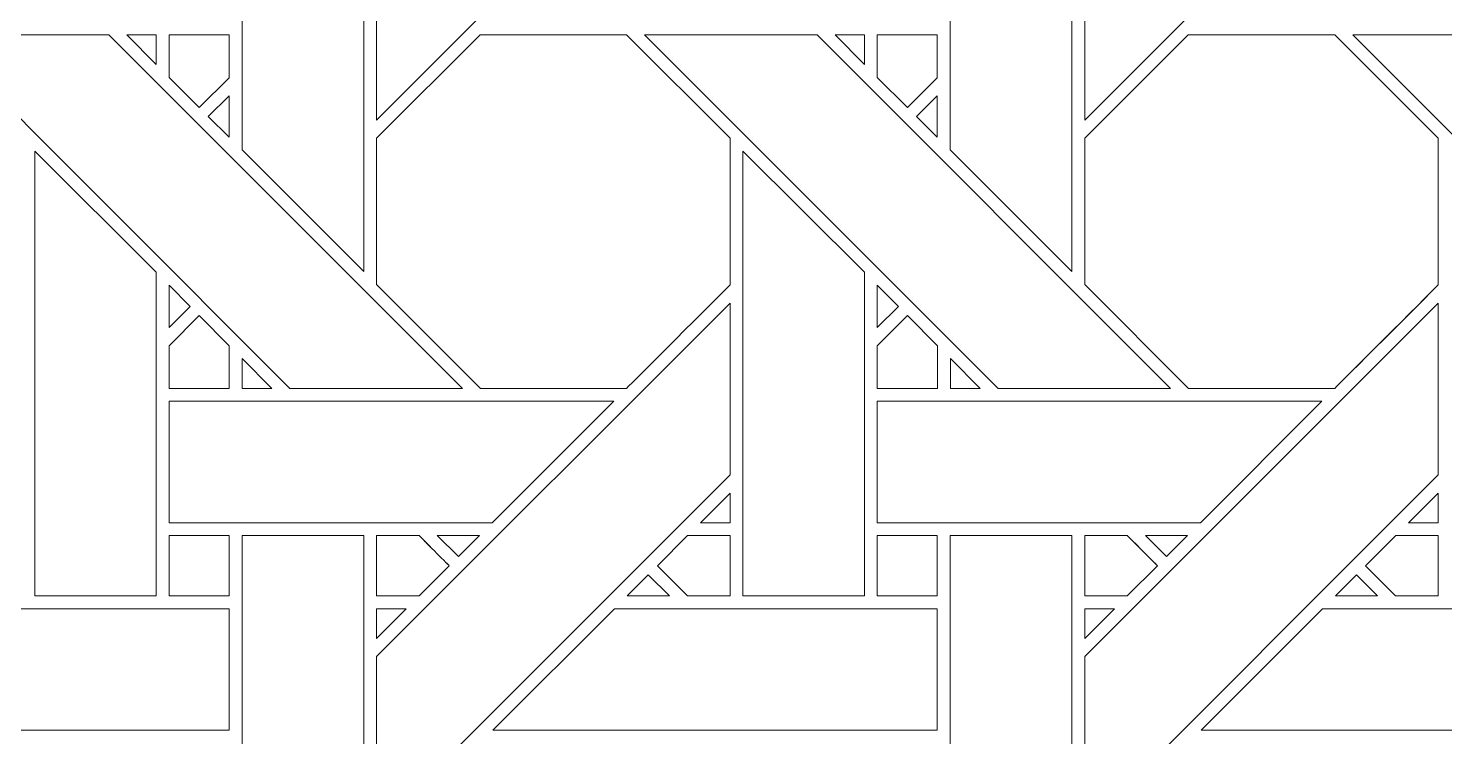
# Model space of a CAD drawing. Header units: inches. Extents: x 4.4 to 20.4, y 1.1 to 17.1.
# Drawn here: x 10.256 to 12.154, y 9.815 to 10.763 of the extents above; entities that cross this region are included whole.
import ezdxf

# ---------------------------------------------------------------- set-up
doc = ezdxf.new("R2010")
doc.units = ezdxf.units.IN
doc.header["$MEASUREMENT"] = 0
doc.layers.add('Design', color=7, linetype='Continuous', lineweight=0)

msp = doc.modelspace()

# ---------------------------------------------------------------- linework, layer by layer
at = {"layer": 'Design'}
for points, knots in [([(4.382854037814669, 17.09476386176223), (4.382854037814669, 17.09476386176223), (4.382854037814669, 1.094763861762152), (4.382854037814669, 1.094763861762152), (4.382854037814669, 1.094763861762152), (20.38285319010416, 1.094763861762152), (20.38285319010416, 1.094763861762152), (20.38285319010416, 1.094763861762152), (20.38285319010416, 17.09476386176223), (20.38285319010416, 17.09476386176223), (20.38285319010416, 17.09476386176223), (4.382854037814669, 17.09476386176223), (4.382854037814669, 17.09476386176223)], [0, 0, 0, 0, 1, 1, 1, 2, 2, 2, 3, 3, 3, 4, 4, 4, 4]), ([(19.37280883825166, 16.23880890138889), (19.37280883825166, 16.23880890138889), (5.23880895283777, 16.23880890138889), (5.23880895283777, 16.23880890138889), (5.23880895283777, 16.23880890138889), (5.23880895283777, 1.950718822135361), (5.23880895283777, 1.950718822135361), (5.23880895283777, 1.950718822135361), (19.52689827508111, 1.950718822135361), (19.52689827508111, 1.950718822135361), (19.52689827508111, 1.950718822135361), (19.52689827508111, 16.23880890138889), (19.52689827508111, 16.23880890138889), (19.52689827508111, 16.23880890138889), (19.37280883825166, 16.23880890138889), (19.37280883825166, 16.23880890138889)], [0, 0, 0, 0, 1, 1, 1, 2, 2, 2, 3, 3, 3, 4, 4, 4, 5, 5, 5, 5]), ([(11.19660949707031, 11.11409929063585), (11.19660949707031, 11.11409929063585), (10.72293938530816, 10.64044867621527), (10.72293938530816, 10.64044867621527), (10.72293938530816, 10.64044867621527), (10.72293938530816, 10.87054612901475), (10.72293938530816, 10.87054612901475), (10.72293938530816, 10.87054612901475), (11.19660949707031, 11.34413486056857), (11.19660949707031, 11.34413486056857), (11.19660949707031, 11.34413486056857), (11.19660949707031, 11.11409929063585), (11.19660949707031, 11.11409929063585)], [0, 0, 0, 0, 1, 1, 1, 2, 2, 2, 3, 3, 3, 4, 4, 4, 4]), ([(12.1453382703993, 11.11410607231988), (12.1453382703993, 11.11410607231988), (11.67166815863715, 10.64044189453125), (11.67166815863715, 10.64044189453125), (11.67166815863715, 10.64044189453125), (11.67166815863715, 10.87053934733073), (11.67166815863715, 10.87053934733073), (11.67166815863715, 10.87053934733073), (12.1453382703993, 11.3441416422526), (12.1453382703993, 11.3441416422526), (12.1453382703993, 11.3441416422526), (12.1453382703993, 11.11410607231988), (12.1453382703993, 11.11410607231988)], [0, 0, 0, 0, 1, 1, 1, 2, 2, 2, 3, 3, 3, 4, 4, 4, 4]), ([(10.54288313123915, 10.60045454237196), (10.54288313123915, 10.60045454237196), (10.54288313123915, 11.03264702690972), (10.54288313123915, 11.03264702690972), (10.54288313123915, 11.03264702690972), (10.70579359266493, 11.03264702690972), (10.70579359266493, 11.03264702690972), (10.70579359266493, 11.03264702690972), (10.70579359266493, 10.43753729926215), (10.70579359266493, 10.43753729926215), (10.70579359266493, 10.43753729926215), (10.54288313123915, 10.60045454237196), (10.54288313123915, 10.60045454237196)], [0, 0, 0, 0, 1, 1, 1, 2, 2, 2, 3, 3, 3, 4, 4, 4, 4]), ([(11.49160512288411, 10.60044776068793), (11.49160512288411, 10.60044776068793), (11.49160512288411, 11.03264702690972), (11.49160512288411, 11.03264702690972), (11.49160512288411, 11.03264702690972), (11.65452236599392, 11.03264702690972), (11.65452236599392, 11.03264702690972), (11.65452236599392, 11.03264702690972), (11.65452236599392, 10.43753729926215), (11.65452236599392, 10.43753729926215), (11.65452236599392, 10.43753729926215), (11.49160512288411, 10.60044776068793), (11.49160512288411, 10.60044776068793)], [0, 0, 0, 0, 1, 1, 1, 2, 2, 2, 3, 3, 3, 4, 4, 4, 4]), ([(10.83795335557725, 10.28113979763455), (10.83795335557725, 10.28113979763455), (10.60691748725043, 10.28113979763455), (10.60691748725043, 10.28113979763455), (10.60691748725043, 10.28113979763455), (10.13336266411675, 10.75478956434462), (10.13336266411675, 10.75478956434462), (10.13336266411675, 10.75478956434462), (10.36430358886718, 10.75478956434462), (10.36430358886718, 10.75478956434462), (10.36430358886718, 10.75478956434462), (10.83795335557725, 10.28113979763455), (10.83795335557725, 10.28113979763455)], [0, 0, 0, 0, 1, 1, 1, 2, 2, 2, 3, 3, 3, 4, 4, 4, 4]), ([(10.38842519124349, 10.75478278266059), (10.38842519124349, 10.75478278266059), (10.42786831325955, 10.75478278266059), (10.42786831325955, 10.75478278266059), (10.42786831325955, 10.75478278266059), (10.42786831325955, 10.71495140923394), (10.42786831325955, 10.71495140923394), (10.42786831325955, 10.71495140923394), (10.38842519124349, 10.75478278266059), (10.38842519124349, 10.75478278266059)], [0, 0, 0, 0, 1, 1, 1, 2, 2, 2, 3, 3, 3, 3]), ([(10.52530924479166, 10.75480482313368), (10.52530924479166, 10.75480482313368), (10.52530924479166, 10.69720543755425), (10.52530924479166, 10.69720543755425), (10.52530924479166, 10.69720543755425), (10.48537953694661, 10.65725877549913), (10.48537953694661, 10.65725877549913), (10.48537953694661, 10.65725877549913), (10.44504886203342, 10.69759707980685), (10.44504886203342, 10.69759707980685), (10.44504886203342, 10.69759707980685), (10.44504886203342, 10.75480482313368), (10.44504886203342, 10.75480482313368), (10.44504886203342, 10.75480482313368), (10.52530924479166, 10.75480482313368), (10.52530924479166, 10.75480482313368)], [0, 0, 0, 0, 1, 1, 1, 2, 2, 2, 3, 3, 3, 4, 4, 4, 5, 5, 5, 5]), ([(10.52530924479166, 10.69720543755425), (10.52530924479166, 10.69720543755425), (10.48537953694661, 10.65725877549913), (10.48537953694661, 10.65725877549913), (10.48537953694661, 10.65725877549913), (10.44504886203342, 10.69759707980685), (10.44504886203342, 10.69759707980685), (10.44504886203342, 10.69759707980685), (10.44504886203342, 10.75480482313368), (10.44504886203342, 10.75480482313368), (10.44504886203342, 10.75480482313368), (10.52530924479166, 10.75480482313368), (10.52530924479166, 10.75480482313368), (10.52530924479166, 10.75480482313368), (10.52530924479166, 10.69720543755425), (10.52530924479166, 10.69720543755425)], [0, 0, 0, 0, 1, 1, 1, 2, 2, 2, 3, 3, 3, 4, 4, 4, 5, 5, 5, 5]), ([(10.86162397596571, 10.75478786892361), (10.86162397596571, 10.75478786892361), (11.05783504909939, 10.75478786892361), (11.05783504909939, 10.75478786892361), (11.05783504909939, 10.75478786892361), (11.1965832180447, 10.61607021755642), (11.1965832180447, 10.61607021755642), (11.1965832180447, 10.61607021755642), (11.1965832180447, 10.4198489718967), (11.1965832180447, 10.4198489718967), (11.1787846883138, 10.40191396077474), (11.06685638427734, 10.29017723931206), (11.05787234836154, 10.28116522894965), (11.05787234836154, 10.28116522894965), (10.86216481526692, 10.28116522894965), (10.86216481526692, 10.28116522894965), (10.86216481526692, 10.28116522894965), (10.72291988796658, 10.42040337456597), (10.72291988796658, 10.42040337456597), (10.72291988796658, 10.42040337456597), (10.72291988796658, 10.61607021755642), (10.72291988796658, 10.61607021755642), (10.72291988796658, 10.61607021755642), (10.86162397596571, 10.75478786892361), (10.86162397596571, 10.75478786892361)], [0, 0, 0, 0, 1, 1, 1, 2, 2, 2, 3, 3, 3, 4, 4, 4, 5, 5, 5, 6, 6, 6, 7, 7, 7, 8, 8, 8, 8]), ([(11.1965832180447, 10.61607021755642), (11.1965832180447, 10.61607021755642), (11.1965832180447, 10.4198489718967), (11.1965832180447, 10.4198489718967), (11.17874315049913, 10.4018800523546), (11.06683603922526, 10.29014926486545), (11.05787234836154, 10.28116522894965), (11.05787234836154, 10.28116522894965), (10.86216481526692, 10.28116522894965), (10.86216481526692, 10.28116522894965), (10.86216481526692, 10.28116522894965), (10.72291988796658, 10.42040337456597), (10.72291988796658, 10.42040337456597), (10.72291988796658, 10.42040337456597), (10.72291988796658, 10.61607021755642), (10.72291988796658, 10.61607021755642), (10.72291988796658, 10.61607021755642), (10.86162397596571, 10.75478786892361), (10.86162397596571, 10.75478786892361), (10.86162397596571, 10.75478786892361), (11.05783504909939, 10.75478786892361), (11.05783504909939, 10.75478786892361), (11.05783504909939, 10.75478786892361), (11.1965832180447, 10.61607021755642), (11.1965832180447, 10.61607021755642)], [0, 0, 0, 0, 1, 1, 1, 2, 2, 2, 3, 3, 3, 4, 4, 4, 5, 5, 5, 6, 6, 6, 7, 7, 7, 8, 8, 8, 8]), ([(11.78668212890625, 10.28113979763455), (11.78668212890625, 10.28113979763455), (11.55564626057942, 10.28113979763455), (11.55564626057942, 10.28113979763455), (11.55564626057942, 10.28113979763455), (11.08209143744574, 10.75478956434462), (11.08209143744574, 10.75478956434462), (11.08209143744574, 10.75478956434462), (11.31303236219618, 10.75478956434462), (11.31303236219618, 10.75478956434462), (11.31303236219618, 10.75478956434462), (11.78668212890625, 10.28113979763455), (11.78668212890625, 10.28113979763455)], [0, 0, 0, 0, 1, 1, 1, 2, 2, 2, 3, 3, 3, 4, 4, 4, 4]), ([(11.33715481228298, 10.75478278266059), (11.33715481228298, 10.75478278266059), (11.37659708658854, 10.75478278266059), (11.37659708658854, 10.75478278266059), (11.37659708658854, 10.75478278266059), (11.37659708658854, 10.71495140923394), (11.37659708658854, 10.71495140923394), (11.37659708658854, 10.71495140923394), (11.33715481228298, 10.75478278266059), (11.33715481228298, 10.75478278266059)], [0, 0, 0, 0, 1, 1, 1, 2, 2, 2, 3, 3, 3, 3]), ([(11.47404564751519, 10.75480482313368), (11.47404564751519, 10.75480482313368), (11.47404564751519, 10.69720543755425), (11.47404564751519, 10.69720543755425), (11.47404564751519, 10.69720543755425), (11.43411254882812, 10.65725877549913), (11.43411254882812, 10.65725877549913), (11.43411254882812, 10.65725877549913), (11.39378441704644, 10.69759707980685), (11.39378441704644, 10.69759707980685), (11.39378441704644, 10.69759707980685), (11.39378441704644, 10.75480482313368), (11.39378441704644, 10.75480482313368), (11.39378441704644, 10.75480482313368), (11.47404564751519, 10.75480482313368), (11.47404564751519, 10.75480482313368)], [0, 0, 0, 0, 1, 1, 1, 2, 2, 2, 3, 3, 3, 4, 4, 4, 5, 5, 5, 5]), ([(11.47404564751519, 10.69720543755425), (11.47404564751519, 10.69720543755425), (11.43411254882812, 10.65725877549913), (11.43411254882812, 10.65725877549913), (11.43411254882812, 10.65725877549913), (11.39378441704644, 10.69759707980685), (11.39378441704644, 10.69759707980685), (11.39378441704644, 10.69759707980685), (11.39378441704644, 10.75480482313368), (11.39378441704644, 10.75480482313368), (11.39378441704644, 10.75480482313368), (11.47404564751519, 10.75480482313368), (11.47404564751519, 10.75480482313368), (11.47404564751519, 10.75480482313368), (11.47404564751519, 10.69720543755425), (11.47404564751519, 10.69720543755425)], [0, 0, 0, 0, 1, 1, 1, 2, 2, 2, 3, 3, 3, 4, 4, 4, 5, 5, 5, 5]), ([(11.81036037868923, 10.75478786892361), (11.81036037868923, 10.75478786892361), (12.00657145182291, 10.75478786892361), (12.00657145182291, 10.75478786892361), (12.00657145182291, 10.75478786892361), (12.14531962076823, 10.61606682671441), (12.14531962076823, 10.61606682671441), (12.14531962076823, 10.61606682671441), (12.14531962076823, 10.41985575358073), (12.14531962076823, 10.41985575358073), (12.12752024332682, 10.40192074245877), (12.01559278700087, 10.29017723931206), (12.00660875108507, 10.28116522894965), (12.00660875108507, 10.28116522894965), (11.81090121799045, 10.28116522894965), (11.81090121799045, 10.28116522894965), (11.81090121799045, 10.28116522894965), (11.6716562906901, 10.42040676540798), (11.6716562906901, 10.42040676540798), (11.6716562906901, 10.42040676540798), (11.6716562906901, 10.61607021755642), (11.6716562906901, 10.61607021755642), (11.6716562906901, 10.61607021755642), (11.81036037868923, 10.75478786892361), (11.81036037868923, 10.75478786892361)], [0, 0, 0, 0, 1, 1, 1, 2, 2, 2, 3, 3, 3, 4, 4, 4, 5, 5, 5, 6, 6, 6, 7, 7, 7, 8, 8, 8, 8]), ([(12.14531962076823, 10.61606682671441), (12.14531962076823, 10.61606682671441), (12.14531962076823, 10.41985575358073), (12.14531962076823, 10.41985575358073), (12.12735070122613, 10.40174357096354), (12.01545715332031, 10.29004075792101), (12.00660875108507, 10.28116522894965), (12.00660875108507, 10.28116522894965), (11.81090121799045, 10.28116522894965), (11.81090121799045, 10.28116522894965), (11.81090121799045, 10.28116522894965), (11.6716562906901, 10.42040676540798), (11.6716562906901, 10.42040676540798), (11.6716562906901, 10.42040676540798), (11.6716562906901, 10.61607021755642), (11.6716562906901, 10.61607021755642), (11.6716562906901, 10.61607021755642), (11.81036037868923, 10.75478786892361), (11.81036037868923, 10.75478786892361), (11.81036037868923, 10.75478786892361), (12.00657145182291, 10.75478786892361), (12.00657145182291, 10.75478786892361), (12.00657145182291, 10.75478786892361), (12.14531962076823, 10.61606682671441), (12.14531962076823, 10.61606682671441)], [0, 0, 0, 0, 1, 1, 1, 2, 2, 2, 3, 3, 3, 4, 4, 4, 5, 5, 5, 6, 6, 6, 7, 7, 7, 8, 8, 8, 8]), ([(12.73541174994574, 10.28113979763455), (12.73541174994574, 10.28113979763455), (12.50438944498698, 10.28113979763455), (12.50438944498698, 10.28113979763455), (12.50438944498698, 10.28113979763455), (12.03081427680121, 10.75478956434462), (12.03081427680121, 10.75478956434462), (12.03081427680121, 10.75478956434462), (12.26176198323567, 10.75478956434462), (12.26176198323567, 10.75478956434462), (12.26176198323567, 10.75478956434462), (12.73541174994574, 10.28113979763455), (12.73541174994574, 10.28113979763455)], [0, 0, 0, 0, 1, 1, 1, 2, 2, 2, 3, 3, 3, 4, 4, 4, 4]), ([(10.52533552381727, 10.67294311523437), (10.52533552381727, 10.67294311523437), (10.52533552381727, 10.61778344048394), (10.52533552381727, 10.61778344048394), (10.52533552381727, 10.61778344048394), (10.49756537543403, 10.6451661851671), (10.49756537543403, 10.6451661851671), (10.49756537543403, 10.6451661851671), (10.52533552381727, 10.67294311523437), (10.52533552381727, 10.67294311523437)], [0, 0, 0, 0, 1, 1, 1, 2, 2, 2, 3, 3, 3, 3]), ([(11.47406514485677, 10.67294311523437), (11.47406514485677, 10.67294311523437), (11.47406514485677, 10.61778344048394), (11.47406514485677, 10.61778344048394), (11.47406514485677, 10.61778344048394), (11.44629499647352, 10.6451661851671), (11.44629499647352, 10.6451661851671), (11.44629499647352, 10.6451661851671), (11.47406514485677, 10.67294311523437), (11.47406514485677, 10.67294311523437)], [0, 0, 0, 0, 1, 1, 1, 2, 2, 2, 3, 3, 3, 3]), ([(10.4277835422092, 10.43682946099175), (10.4277835422092, 10.43682946099175), (10.4277835422092, 10.00313991970486), (10.4277835422092, 10.00313991970486), (10.4277835422092, 10.00313991970486), (10.26501888699002, 10.00313991970486), (10.26501888699002, 10.00313991970486), (10.26501888699002, 10.00313991970486), (10.26501888699002, 10.59897104899088), (10.26501888699002, 10.59897104899088), (10.26501888699002, 10.59897104899088), (10.4277835422092, 10.43682946099175), (10.4277835422092, 10.43682946099175)], [0, 0, 0, 0, 1, 1, 1, 2, 2, 2, 3, 3, 3, 4, 4, 4, 4]), ([(11.21374766031901, 10.00313991970486), (11.21374766031901, 10.00313991970486), (11.21374766031901, 10.59896426730685), (11.21374766031901, 10.59896426730685), (11.21374766031901, 10.59896426730685), (11.37650892469618, 10.43682946099175), (11.37650892469618, 10.43682946099175), (11.37650892469618, 10.43682946099175), (11.37650892469618, 10.00313991970486), (11.37650892469618, 10.00313991970486), (11.37650892469618, 10.00313991970486), (11.21374766031901, 10.00313991970486), (11.21374766031901, 10.00313991970486)], [0, 0, 0, 0, 1, 1, 1, 2, 2, 2, 3, 3, 3, 4, 4, 4, 4]), ([(10.44508870442708, 10.36257849799262), (10.44508870442708, 10.36257849799262), (10.44508870442708, 10.4193369547526), (10.44508870442708, 10.4193369547526), (10.44508870442708, 10.4193369547526), (10.47328016493055, 10.39075639512804), (10.47328016493055, 10.39075639512804), (10.47328016493055, 10.39075639512804), (10.44508870442708, 10.36257849799262), (10.44508870442708, 10.36257849799262)], [0, 0, 0, 0, 1, 1, 1, 2, 2, 2, 3, 3, 3, 3]), ([(11.39381747775607, 10.36257849799262), (11.39381747775607, 10.36257849799262), (11.39381747775607, 10.4193369547526), (11.39381747775607, 10.4193369547526), (11.39381747775607, 10.4193369547526), (11.42200300428602, 10.39075639512804), (11.42200300428602, 10.39075639512804), (11.42200300428602, 10.39075639512804), (11.39381747775607, 10.36257849799262), (11.39381747775607, 10.36257849799262)], [0, 0, 0, 0, 1, 1, 1, 2, 2, 2, 3, 3, 3, 3]), ([(11.19660949707031, 10.16536966959635), (11.19660949707031, 10.16536966959635), (10.72293938530816, 9.691719902886282), (10.72293938530816, 9.691719902886282), (10.72293938530816, 9.691719902886282), (10.72293938530816, 9.92181650797526), (10.72293938530816, 9.92181650797526), (10.72293938530816, 9.92181650797526), (11.19660949707031, 10.39540523952908), (11.19660949707031, 10.39540523952908), (11.19660949707031, 10.39540523952908), (11.19660949707031, 10.16536966959635), (11.19660949707031, 10.16536966959635)], [0, 0, 0, 0, 1, 1, 1, 2, 2, 2, 3, 3, 3, 4, 4, 4, 4]), ([(12.1453382703993, 10.16536966959635), (12.1453382703993, 10.16536966959635), (11.67166815863715, 9.691719902886282), (11.67166815863715, 9.691719902886282), (11.67166815863715, 9.691719902886282), (11.67166815863715, 9.92181650797526), (11.67166815863715, 9.92181650797526), (11.67166815863715, 9.92181650797526), (12.1453382703993, 10.3954120212131), (12.1453382703993, 10.3954120212131), (12.1453382703993, 10.3954120212131), (12.1453382703993, 10.16536966959635), (12.1453382703993, 10.16536966959635)], [0, 0, 0, 0, 1, 1, 1, 2, 2, 2, 3, 3, 3, 4, 4, 4, 4]), ([(10.44506242540147, 10.28092363145616), (10.44506242540147, 10.28092363145616), (10.44506242540147, 10.33820597330729), (10.44506242540147, 10.33820597330729), (10.44506242540147, 10.33820597330729), (10.48539310031467, 10.378540886773), (10.48539310031467, 10.378540886773), (10.48539310031467, 10.378540886773), (10.52572123209635, 10.33821614583333), (10.52572123209635, 10.33821614583333), (10.52572123209635, 10.33821614583333), (10.52572123209635, 10.28092363145616), (10.52572123209635, 10.28092363145616), (10.52572123209635, 10.28092363145616), (10.44506242540147, 10.28092363145616), (10.44506242540147, 10.28092363145616)], [0, 0, 0, 0, 1, 1, 1, 2, 2, 2, 3, 3, 3, 4, 4, 4, 5, 5, 5, 5]), ([(10.48539310031467, 10.378540886773), (10.48539310031467, 10.378540886773), (10.52572123209635, 10.33821614583333), (10.52572123209635, 10.33821614583333), (10.52572123209635, 10.33821614583333), (10.52572123209635, 10.28092363145616), (10.52572123209635, 10.28092363145616), (10.52572123209635, 10.28092363145616), (10.44506242540147, 10.28092363145616), (10.44506242540147, 10.28092363145616), (10.44506242540147, 10.28092363145616), (10.44506242540147, 10.33820597330729), (10.44506242540147, 10.33820597330729), (10.44506242540147, 10.33820597330729), (10.48539310031467, 10.378540886773), (10.48539310031467, 10.378540886773)], [0, 0, 0, 0, 1, 1, 1, 2, 2, 2, 3, 3, 3, 4, 4, 4, 5, 5, 5, 5]), ([(11.39379798041449, 10.28092363145616), (11.39379798041449, 10.28092363145616), (11.39379798041449, 10.3382093641493), (11.39379798041449, 10.3382093641493), (11.39379798041449, 10.3382093641493), (11.43412611219618, 10.378540886773), (11.43412611219618, 10.378540886773), (11.43412611219618, 10.378540886773), (11.47445424397786, 10.33821614583333), (11.47445424397786, 10.33821614583333), (11.47445424397786, 10.33821614583333), (11.47445424397786, 10.28092363145616), (11.47445424397786, 10.28092363145616), (11.47445424397786, 10.28092363145616), (11.39379798041449, 10.28092363145616), (11.39379798041449, 10.28092363145616)], [0, 0, 0, 0, 1, 1, 1, 2, 2, 2, 3, 3, 3, 4, 4, 4, 5, 5, 5, 5]), ([(11.43412611219618, 10.378540886773), (11.43412611219618, 10.378540886773), (11.47445424397786, 10.33821614583333), (11.47445424397786, 10.33821614583333), (11.47445424397786, 10.33821614583333), (11.47445424397786, 10.28092363145616), (11.47445424397786, 10.28092363145616), (11.47445424397786, 10.28092363145616), (11.39379798041449, 10.28092363145616), (11.39379798041449, 10.28092363145616), (11.39379798041449, 10.28092363145616), (11.39379798041449, 10.3382093641493), (11.39379798041449, 10.3382093641493), (11.39379798041449, 10.3382093641493), (11.43412611219618, 10.378540886773), (11.43412611219618, 10.378540886773)], [0, 0, 0, 0, 1, 1, 1, 2, 2, 2, 3, 3, 3, 4, 4, 4, 5, 5, 5, 5]), ([(10.54299163818359, 10.28113301595052), (10.54299163818359, 10.28113301595052), (10.54299163818359, 10.3209228515625), (10.54299163818359, 10.3209228515625), (10.54299163818359, 10.3209228515625), (10.58271365695529, 10.28113301595052), (10.58271365695529, 10.28113301595052), (10.58271365695529, 10.28113301595052), (10.54299163818359, 10.28113301595052), (10.54299163818359, 10.28113301595052)], [0, 0, 0, 0, 1, 1, 1, 2, 2, 2, 3, 3, 3, 3]), ([(11.49172719319661, 10.28113301595052), (11.49172719319661, 10.28113301595052), (11.49172719319661, 10.3209228515625), (11.49172719319661, 10.3209228515625), (11.49172719319661, 10.3209228515625), (11.53144243028429, 10.28113301595052), (11.53144243028429, 10.28113301595052), (11.53144243028429, 10.28113301595052), (11.49172719319661, 10.28113301595052), (11.49172719319661, 10.28113301595052)], [0, 0, 0, 0, 1, 1, 1, 2, 2, 2, 3, 3, 3, 3]), ([(10.44509548611111, 10.10119205050998), (10.44509548611111, 10.10119205050998), (10.44509548611111, 10.26387871636284), (10.44509548611111, 10.26387871636284), (10.44509548611111, 10.26387871636284), (11.04079098171658, 10.26387871636284), (11.04079098171658, 10.26387871636284), (11.04079098171658, 10.26387871636284), (10.87805684407552, 10.10119205050998), (10.87805684407552, 10.10119205050998), (10.87805684407552, 10.10119205050998), (10.44509548611111, 10.10119205050998), (10.44509548611111, 10.10119205050998)], [0, 0, 0, 0, 1, 1, 1, 2, 2, 2, 3, 3, 3, 4, 4, 4, 4]), ([(11.98951975504557, 10.26387871636284), (11.98951975504557, 10.26387871636284), (11.82678561740451, 10.10119205050998), (11.82678561740451, 10.10119205050998), (11.82678561740451, 10.10119205050998), (11.39381747775607, 10.10119205050998), (11.39381747775607, 10.10119205050998), (11.39381747775607, 10.10119205050998), (11.39381747775607, 10.26387871636284), (11.39381747775607, 10.26387871636284), (11.39381747775607, 10.26387871636284), (11.98951975504557, 10.26387871636284), (11.98951975504557, 10.26387871636284)], [0, 0, 0, 0, 1, 1, 1, 2, 2, 2, 3, 3, 3, 4, 4, 4, 4]), ([(11.19661627875434, 10.10121239556206), (11.19661627875434, 10.10121239556206), (11.15684594048394, 10.10121239556206), (11.15684594048394, 10.10121239556206), (11.15684594048394, 10.10121239556206), (11.19661627875434, 10.14098273383246), (11.19661627875434, 10.14098273383246), (11.19661627875434, 10.14098273383246), (11.19661627875434, 10.10121239556206), (11.19661627875434, 10.10121239556206)], [0, 0, 0, 0, 1, 1, 1, 2, 2, 2, 3, 3, 3, 3]), ([(12.10556877983941, 10.10121239556206), (12.10556877983941, 10.10121239556206), (12.1453382703993, 10.14098273383246), (12.1453382703993, 10.14098273383246), (12.1453382703993, 10.14098273383246), (12.1453382703993, 10.10121239556206), (12.1453382703993, 10.10121239556206), (12.1453382703993, 10.10121239556206), (12.10556877983941, 10.10121239556206), (12.10556877983941, 10.10121239556206)], [0, 0, 0, 0, 1, 1, 1, 2, 2, 2, 3, 3, 3, 3]), ([(10.44506581624349, 10.00314754909939), (10.44506581624349, 10.00314754909939), (10.44506581624349, 10.08393266465929), (10.44506581624349, 10.08393266465929), (10.44506581624349, 10.08393266465929), (10.52530924479166, 10.08393266465929), (10.52530924479166, 10.08393266465929), (10.52530924479166, 10.08393266465929), (10.52530924479166, 10.00314754909939), (10.52530924479166, 10.00314754909939), (10.52530924479166, 10.00314754909939), (10.44506581624349, 10.00314754909939), (10.44506581624349, 10.00314754909939)], [0, 0, 0, 0, 1, 1, 1, 2, 2, 2, 3, 3, 3, 4, 4, 4, 4]), ([(10.44506581624349, 10.08393266465929), (10.44506581624349, 10.08393266465929), (10.52530924479166, 10.08393266465929), (10.52530924479166, 10.08393266465929), (10.52530924479166, 10.08393266465929), (10.52530924479166, 10.00314754909939), (10.52530924479166, 10.00314754909939), (10.52530924479166, 10.00314754909939), (10.44506581624349, 10.00314754909939), (10.44506581624349, 10.00314754909939), (10.44506581624349, 10.00314754909939), (10.44506581624349, 10.08393266465929), (10.44506581624349, 10.08393266465929)], [0, 0, 0, 0, 1, 1, 1, 2, 2, 2, 3, 3, 3, 4, 4, 4, 4]), ([(10.70579359266493, 10.08392418755425), (10.70579359266493, 10.08392418755425), (10.70579359266493, 9.488807678222656), (10.70579359266493, 9.488807678222656), (10.70579359266493, 9.488807678222656), (10.54288313123915, 9.651725769042969), (10.54288313123915, 9.651725769042969), (10.54288313123915, 9.651725769042969), (10.54288313123915, 10.08392418755425), (10.54288313123915, 10.08392418755425), (10.54288313123915, 10.08392418755425), (10.70579359266493, 10.08392418755425), (10.70579359266493, 10.08392418755425)], [0, 0, 0, 0, 1, 1, 1, 2, 2, 2, 3, 3, 3, 4, 4, 4, 4]), ([(10.77998775906033, 10.08393266465929), (10.78512658013238, 10.07882097032335), (10.81589847140842, 10.04800499810112), (10.82032267252604, 10.0435807969835), (10.82032267252604, 10.0435807969835), (10.77989620632595, 10.00315772162543), (10.77989620632595, 10.00315772162543), (10.77989620632595, 10.00315772162543), (10.72291988796658, 10.00315772162543), (10.72291988796658, 10.00315772162543), (10.72291988796658, 10.00315772162543), (10.72291988796658, 10.08393266465929), (10.72291988796658, 10.08393266465929), (10.72291988796658, 10.08393266465929), (10.77998775906033, 10.08393266465929), (10.77998775906033, 10.08393266465929)], [0, 0, 0, 0, 1, 1, 1, 2, 2, 2, 3, 3, 3, 4, 4, 4, 5, 5, 5, 5]), ([(10.82032267252604, 10.0435807969835), (10.82032267252604, 10.0435807969835), (10.77989620632595, 10.00315772162543), (10.77989620632595, 10.00315772162543), (10.77989620632595, 10.00315772162543), (10.72291988796658, 10.00315772162543), (10.72291988796658, 10.00315772162543), (10.72291988796658, 10.00315772162543), (10.72291988796658, 10.08393266465929), (10.72291988796658, 10.08393266465929), (10.72291988796658, 10.08393266465929), (10.77998775906033, 10.08393266465929), (10.77998775906033, 10.08393266465929), (10.78524186876085, 10.07870568169487), (10.81603410508897, 10.04786173502604), (10.82032267252604, 10.0435807969835)], [0, 0, 0, 0, 1, 1, 1, 2, 2, 2, 3, 3, 3, 4, 4, 4, 5, 5, 5, 5]), ([(10.8043704562717, 10.08392418755425), (10.8043704562717, 10.08392418755425), (10.86082967122395, 10.08392418755425), (10.86082967122395, 10.08392418755425), (10.86082967122395, 10.08392418755425), (10.83255598280165, 10.05573950873481), (10.83255598280165, 10.05573950873481), (10.83255598280165, 10.05573950873481), (10.8043704562717, 10.08392418755425), (10.8043704562717, 10.08392418755425)], [0, 0, 0, 0, 1, 1, 1, 2, 2, 2, 3, 3, 3, 3]), ([(11.13948398166232, 10.00314754909939), (11.13948398166232, 10.00314754909939), (11.09912618001302, 10.0435299343533), (11.09912618001302, 10.0435299343533), (11.09912618001302, 10.0435299343533), (11.1395526462131, 10.08395300971137), (11.1395526462131, 10.08395300971137), (11.1395526462131, 10.08395300971137), (11.19659678141276, 10.08395300971137), (11.19659678141276, 10.08395300971137), (11.19659678141276, 10.08395300971137), (11.19659678141276, 10.00314754909939), (11.19659678141276, 10.00314754909939), (11.19659678141276, 10.00314754909939), (11.13948398166232, 10.00314754909939), (11.13948398166232, 10.00314754909939)], [0, 0, 0, 0, 1, 1, 1, 2, 2, 2, 3, 3, 3, 4, 4, 4, 5, 5, 5, 5]), ([(11.09912618001302, 10.0435299343533), (11.09912618001302, 10.0435299343533), (11.1395526462131, 10.08395300971137), (11.1395526462131, 10.08395300971137), (11.1395526462131, 10.08395300971137), (11.19659678141276, 10.08395300971137), (11.19659678141276, 10.08395300971137), (11.19659678141276, 10.08395300971137), (11.19659678141276, 10.00314754909939), (11.19659678141276, 10.00314754909939), (11.19659678141276, 10.00314754909939), (11.13948398166232, 10.00314754909939), (11.13948398166232, 10.00314754909939), (11.13948398166232, 10.00314754909939), (11.09912618001302, 10.0435299343533), (11.09912618001302, 10.0435299343533)], [0, 0, 0, 0, 1, 1, 1, 2, 2, 2, 3, 3, 3, 4, 4, 4, 5, 5, 5, 5]), ([(11.39380137125651, 10.00314754909939), (11.39380137125651, 10.00314754909939), (11.39380137125651, 10.08393266465929), (11.39380137125651, 10.08393266465929), (11.39380137125651, 10.08393266465929), (11.47404564751519, 10.08393266465929), (11.47404564751519, 10.08393266465929), (11.47404564751519, 10.08393266465929), (11.47404564751519, 10.00314754909939), (11.47404564751519, 10.00314754909939), (11.47404564751519, 10.00314754909939), (11.39380137125651, 10.00314754909939), (11.39380137125651, 10.00314754909939)], [0, 0, 0, 0, 1, 1, 1, 2, 2, 2, 3, 3, 3, 4, 4, 4, 4]), ([(11.47404564751519, 10.08393266465929), (11.47404564751519, 10.08393266465929), (11.47404564751519, 10.00314754909939), (11.47404564751519, 10.00314754909939), (11.47404564751519, 10.00314754909939), (11.39380137125651, 10.00314754909939), (11.39380137125651, 10.00314754909939), (11.39380137125651, 10.00314754909939), (11.39380137125651, 10.08393266465929), (11.39380137125651, 10.08393266465929), (11.39380137125651, 10.08393266465929), (11.47404564751519, 10.08393266465929), (11.47404564751519, 10.08393266465929)], [0, 0, 0, 0, 1, 1, 1, 2, 2, 2, 3, 3, 3, 4, 4, 4, 4]), ([(11.49160512288411, 9.651725769042969), (11.49160512288411, 9.651725769042969), (11.49160512288411, 10.08392418755425), (11.49160512288411, 10.08392418755425), (11.49160512288411, 10.08392418755425), (11.65452236599392, 10.08392418755425), (11.65452236599392, 10.08392418755425), (11.65452236599392, 10.08392418755425), (11.65452236599392, 9.488807678222656), (11.65452236599392, 9.488807678222656), (11.65452236599392, 9.488807678222656), (11.49160512288411, 9.651725769042969), (11.49160512288411, 9.651725769042969)], [0, 0, 0, 0, 1, 1, 1, 2, 2, 2, 3, 3, 3, 4, 4, 4, 4]), ([(11.72872077094184, 10.08393266465929), (11.73385959201389, 10.07882097032335), (11.76463148328993, 10.04800499810112), (11.76905568440755, 10.0435807969835), (11.76905568440755, 10.0435807969835), (11.72863260904948, 10.00315772162543), (11.72863260904948, 10.00315772162543), (11.72863260904948, 10.00315772162543), (11.6716562906901, 10.00315772162543), (11.6716562906901, 10.00315772162543), (11.6716562906901, 10.00315772162543), (11.6716562906901, 10.08393266465929), (11.6716562906901, 10.08393266465929), (11.6716562906901, 10.08393266465929), (11.72872077094184, 10.08393266465929), (11.72872077094184, 10.08393266465929)], [0, 0, 0, 0, 1, 1, 1, 2, 2, 2, 3, 3, 3, 4, 4, 4, 5, 5, 5, 5]), ([(11.76905568440755, 10.0435807969835), (11.76905568440755, 10.0435807969835), (11.72863260904948, 10.00315772162543), (11.72863260904948, 10.00315772162543), (11.72863260904948, 10.00315772162543), (11.6716562906901, 10.00315772162543), (11.6716562906901, 10.00315772162543), (11.6716562906901, 10.00315772162543), (11.6716562906901, 10.08393266465929), (11.6716562906901, 10.08393266465929), (11.6716562906901, 10.08393266465929), (11.72872077094184, 10.08393266465929), (11.72872077094184, 10.08393266465929), (11.73394860161675, 10.07873280843099), (11.76473999023437, 10.04789564344618), (11.76905568440755, 10.0435807969835)], [0, 0, 0, 0, 1, 1, 1, 2, 2, 2, 3, 3, 3, 4, 4, 4, 5, 5, 5, 5]), ([(11.75309329562717, 10.08392418755425), (11.75309329562717, 10.08392418755425), (11.80955844455295, 10.08392418755425), (11.80955844455295, 10.08392418755425), (11.80955844455295, 10.08392418755425), (11.78127797444661, 10.05573950873481), (11.78127797444661, 10.05573950873481), (11.78127797444661, 10.05573950873481), (11.75309329562717, 10.08392418755425), (11.75309329562717, 10.08392418755425)], [0, 0, 0, 0, 1, 1, 1, 2, 2, 2, 3, 3, 3, 3]), ([(12.08822038438585, 10.00314754909939), (12.08822038438585, 10.00314754909939), (12.04785834418403, 10.0435299343533), (12.04785834418403, 10.0435299343533), (12.04785834418403, 10.0435299343533), (12.08828820122613, 10.08395300971137), (12.08828820122613, 10.08395300971137), (12.08828820122613, 10.08395300971137), (12.14533318413628, 10.08395300971137), (12.14533318413628, 10.08395300971137), (12.14533318413628, 10.08395300971137), (12.14533318413628, 10.00314754909939), (12.14533318413628, 10.00314754909939), (12.14533318413628, 10.00314754909939), (12.08822038438585, 10.00314754909939), (12.08822038438585, 10.00314754909939)], [0, 0, 0, 0, 1, 1, 1, 2, 2, 2, 3, 3, 3, 4, 4, 4, 5, 5, 5, 5]), ([(12.14533318413628, 10.08395300971137), (12.14533318413628, 10.08395300971137), (12.14533318413628, 10.00314754909939), (12.14533318413628, 10.00314754909939), (12.14533318413628, 10.00314754909939), (12.08822038438585, 10.00314754909939), (12.08822038438585, 10.00314754909939), (12.08822038438585, 10.00314754909939), (12.04785834418403, 10.0435299343533), (12.04785834418403, 10.0435299343533), (12.04785834418403, 10.0435299343533), (12.08828820122613, 10.08395300971137), (12.08828820122613, 10.08395300971137), (12.08828820122613, 10.08395300971137), (12.14533318413628, 10.08395300971137), (12.14533318413628, 10.08395300971137)], [0, 0, 0, 0, 1, 1, 1, 2, 2, 2, 3, 3, 3, 4, 4, 4, 5, 5, 5, 5]), ([(11.11527930365668, 10.00313991970486), (11.11527930365668, 10.00313991970486), (11.0587658352322, 10.00313991970486), (11.0587658352322, 10.00313991970486), (11.0587658352322, 10.00313991970486), (11.08703358968099, 10.03140004475911), (11.08703358968099, 10.03140004475911), (11.08703358968099, 10.03140004475911), (11.11527930365668, 10.00313991970486), (11.11527930365668, 10.00313991970486)], [0, 0, 0, 0, 1, 1, 1, 2, 2, 2, 3, 3, 3, 3]), ([(12.06400214301215, 10.00313991970486), (12.06400214301215, 10.00313991970486), (12.0074954562717, 10.00313991970486), (12.0074954562717, 10.00313991970486), (12.0074954562717, 10.00313991970486), (12.03575558132595, 10.03140004475911), (12.03575558132595, 10.03140004475911), (12.03575558132595, 10.03140004475911), (12.06400214301215, 10.00313991970486), (12.06400214301215, 10.00313991970486)], [0, 0, 0, 0, 1, 1, 1, 2, 2, 2, 3, 3, 3, 3]), ([(10.09290568033854, 9.986000908745657), (10.09290568033854, 9.986000908745657), (10.52533552381727, 9.986000908745657), (10.52533552381727, 9.986000908745657), (10.52533552381727, 9.986000908745657), (10.52533552381727, 9.823185390896265), (10.52533552381727, 9.823185390896265), (10.52533552381727, 9.823185390896265), (9.930048624674479, 9.823185390896265), (9.930048624674479, 9.823185390896265), (9.930048624674479, 9.823185390896265), (10.09290568033854, 9.986000908745657), (10.09290568033854, 9.986000908745657)], [0, 0, 0, 0, 1, 1, 1, 2, 2, 2, 3, 3, 3, 4, 4, 4, 4]), ([(10.7627699110243, 9.986007690429688), (10.7627699110243, 9.986007690429688), (10.72293938530816, 9.94618394639757), (10.72293938530816, 9.94618394639757), (10.72293938530816, 9.94618394639757), (10.72293938530816, 9.986007690429688), (10.72293938530816, 9.986007690429688), (10.72293938530816, 9.986007690429688), (10.7627699110243, 9.986007690429688), (10.7627699110243, 9.986007690429688)], [0, 0, 0, 0, 1, 1, 1, 2, 2, 2, 3, 3, 3, 3]), ([(11.47406514485677, 9.986000908745657), (11.47406514485677, 9.986000908745657), (11.47406514485677, 9.823185390896265), (11.47406514485677, 9.823185390896265), (11.47406514485677, 9.823185390896265), (10.87877824571397, 9.823185390896265), (10.87877824571397, 9.823185390896265), (10.87877824571397, 9.823185390896265), (11.0416276719835, 9.986000908745657), (11.0416276719835, 9.986000908745657), (11.0416276719835, 9.986000908745657), (11.47406514485677, 9.986000908745657), (11.47406514485677, 9.986000908745657)], [0, 0, 0, 0, 1, 1, 1, 2, 2, 2, 3, 3, 3, 4, 4, 4, 4]), ([(11.7114986843533, 9.986007690429688), (11.7114986843533, 9.986007690429688), (11.67166815863715, 9.94618394639757), (11.67166815863715, 9.94618394639757), (11.67166815863715, 9.94618394639757), (11.67166815863715, 9.986007690429688), (11.67166815863715, 9.986007690429688), (11.67166815863715, 9.986007690429688), (11.7114986843533, 9.986007690429688), (11.7114986843533, 9.986007690429688)], [0, 0, 0, 0, 1, 1, 1, 2, 2, 2, 3, 3, 3, 3]), ([(12.42279391818576, 9.986000908745657), (12.42279391818576, 9.986000908745657), (12.42279391818576, 9.823185390896265), (12.42279391818576, 9.823185390896265), (12.42279391818576, 9.823185390896265), (11.82750023735894, 9.823185390896265), (11.82750023735894, 9.823185390896265), (11.82750023735894, 9.823185390896265), (11.9903564453125, 9.986000908745657), (11.9903564453125, 9.986000908745657), (11.9903564453125, 9.986000908745657), (12.42279391818576, 9.986000908745657), (12.42279391818576, 9.986000908745657)], [0, 0, 0, 0, 1, 1, 1, 2, 2, 2, 3, 3, 3, 4, 4, 4, 4])]:
    msp.add_open_spline(points, degree=3, knots=knots, dxfattribs=at)

doc.saveas('drawing.dxf')
